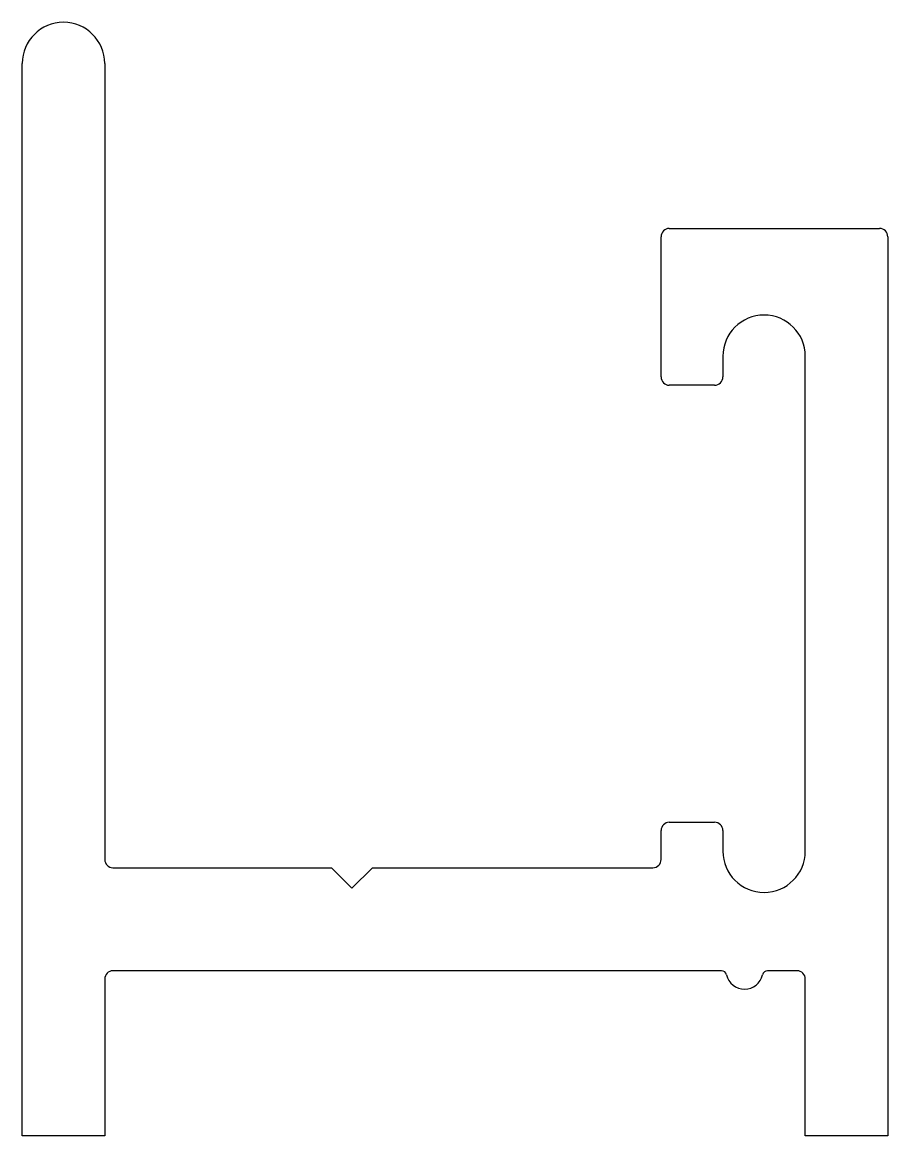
# Model space of a CAD drawing. Extents: x 2210.9 to 2231.9, y 1064.4 to 1091.4.
import ezdxf

# ---------------------------------------------------------------- set-up
doc = ezdxf.new("R2010")
doc.units = 0
doc.layers.get('0').update_dxf_attribs({"linetype": 'CONTINUOUS'})

msp = doc.modelspace()

# ---------------------------------------------------------------- linework, layer by layer
for p, q in [((2210.916, 1064.365), (2210.916, 1090.365)), ((2212.916, 1090.365), (2212.916, 1071.065)), ((2226.616, 1086.365), (2231.716, 1086.365)), ((2226.416, 1082.765), (2226.416, 1086.165)), ((2231.916, 1086.165), (2231.916, 1064.365)), ((2228.916, 1084.265), (2228.916, 1084.265)), ((2227.916, 1083.265), (2227.916, 1082.765)), ((2229.916, 1071.265), (2229.916, 1083.265)), ((2227.716, 1082.565), (2226.616, 1082.565)), ((2226.616, 1071.965), (2227.716, 1071.965)), ((2226.416, 1071.065), (2226.416, 1071.765)), ((2227.916, 1071.765), (2227.916, 1071.265)), ((2213.116, 1070.865), (2218.416, 1070.865)), ((2218.416, 1070.865), (2218.916, 1070.365)), ((2218.916, 1070.365), (2219.416, 1070.865)), ((2219.416, 1070.865), (2226.216, 1070.865)), ((2228.916, 1070.265), (2228.916, 1070.265)), ((2212.916, 1068.165), (2212.916, 1064.365)), ((2227.883, 1068.365), (2213.116, 1068.365)), ((2229.716, 1068.365), (2229, 1068.365)), ((2229.916, 1064.365), (2229.916, 1068.165)), ((2212.916, 1064.365), (2210.916, 1064.365)), ((2231.916, 1064.365), (2229.916, 1064.365))]:
    msp.add_line(p, q)
for centre, radius, start, end in [((2211.916, 1090.365), 1, 90, 180), ((2211.916, 1090.365), 1, 0, 90), ((2226.616, 1086.165), 0.2, 90, 180), ((2231.716, 1086.165), 0.2, 0, 90), ((2228.916, 1083.265), 1, 90, 180), ((2228.916, 1083.265), 1, 0, 90), ((2226.616, 1082.765), 0.2, 180, 270), ((2227.716, 1082.765), 0.2, 270, 360), ((2226.616, 1071.765), 0.2, 90, 180), ((2227.716, 1071.765), 0.2, 0, 90), ((2228.916, 1071.265), 1, 180, 270), ((2228.916, 1071.265), 1, 270, 360), ((2213.116, 1071.065), 0.2, 180, 270), ((2226.216, 1071.065), 0.2, 270, 0), ((2213.116, 1068.165), 0.2, 90, 180), ((2227.883, 1068.24), 0.125, 12.6175, 90), ((2228.442, 1068.365), 0.447, 192.6175, 347.3825), ((2229, 1068.24), 0.125, 90, 167.3825), ((2229.716, 1068.165), 0.2, 0, 90)]:
    msp.add_arc(centre, radius, start, end)

doc.saveas('drawing.dxf')
